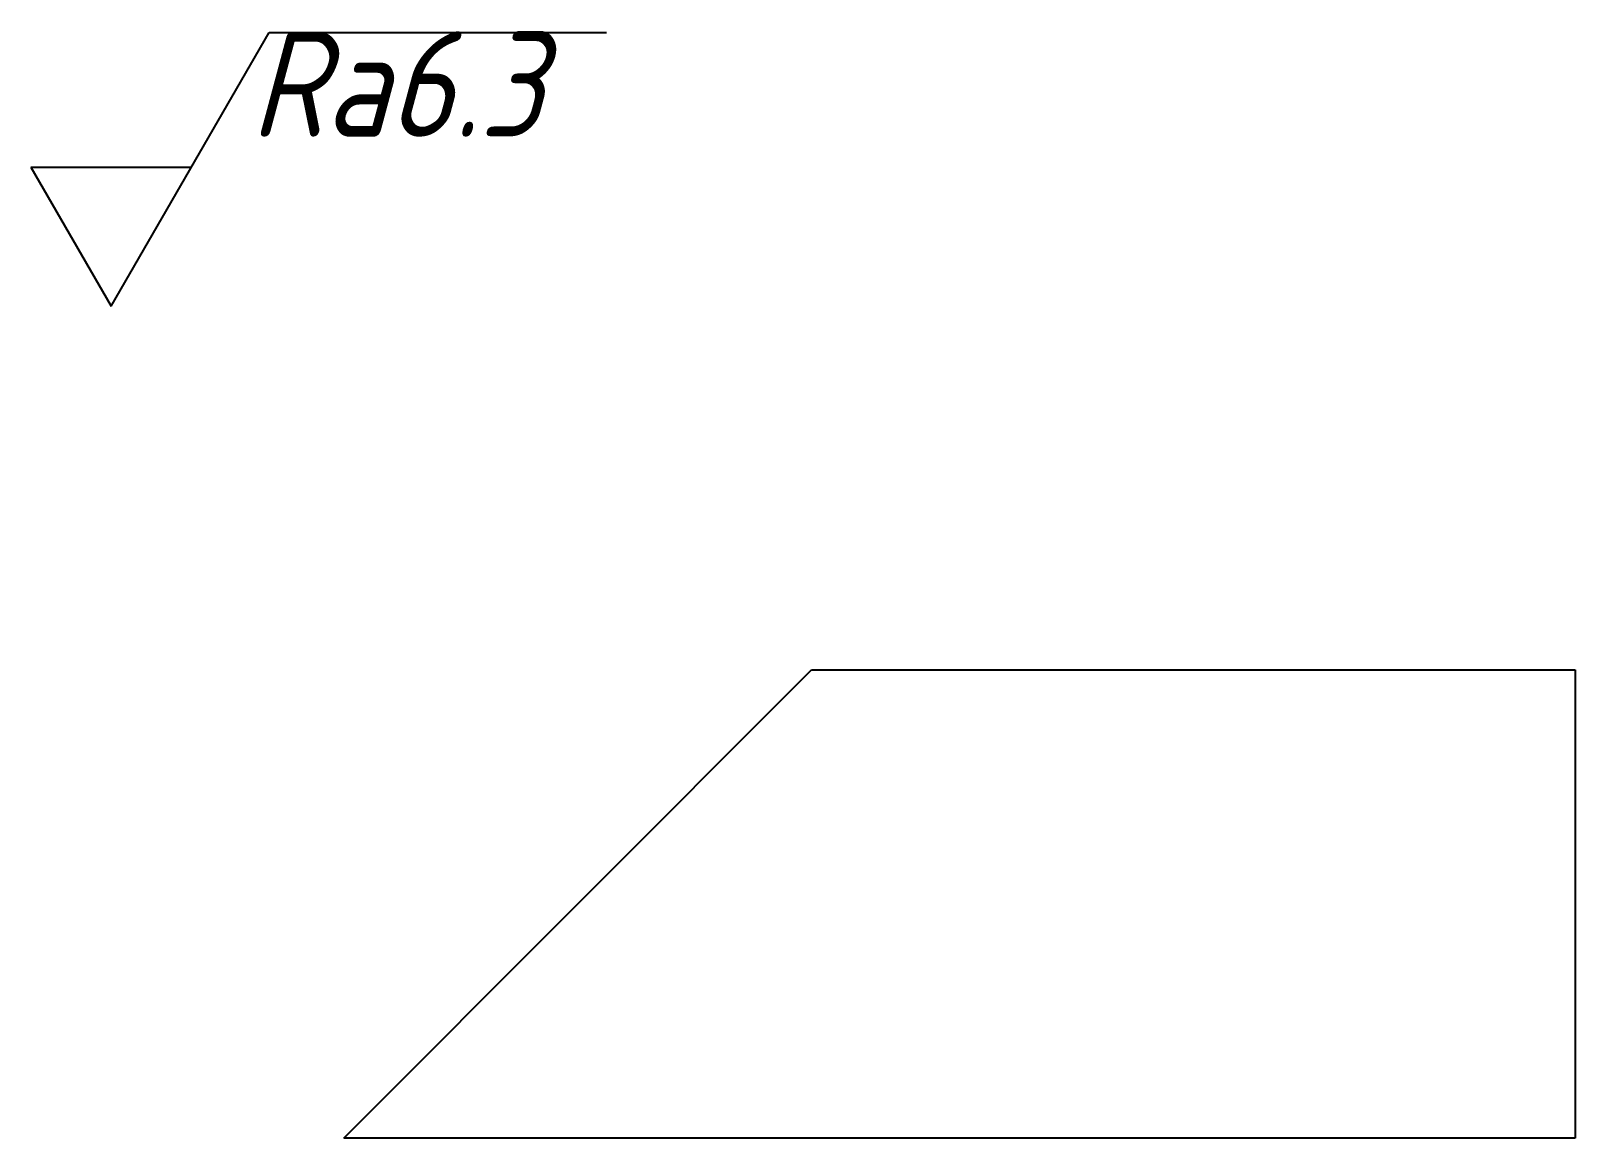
# Model space of a CAD drawing. Header units: millimetres. Extents: x 67 to 360, y 44 to 254.
import ezdxf

# ---------------------------------------------------------------- set-up
doc = ezdxf.new("R2010")
doc.units = ezdxf.units.MM
doc.layers.add('图层1', color=7, linetype='Continuous')
doc.styles.get("Standard").update_dxf_attribs({"font": 'gbeitc.shx', "bigfont": 'gbcbig.shx'})

msp = doc.modelspace()

# ---------------------------------------------------------------- linework, layer by layer
at = {"layer": '图层1'}
for p, q in [((82.38, 201.86), (112.37, 253.81)), ((112.37, 253.81), (176.39, 253.81)), ((67.12, 228.28), (97.63, 228.28)), ((67.12, 228.28), (82.38, 201.86)), ((126.52, 44.04), (215.35, 132.87)), ((215.35, 132.87), (360.29, 132.87)), ((360.29, 132.87), (360.29, 44.04)), ((360.29, 44.04), (126.52, 44.04))]:
    msp.add_line(p, q, dxfattribs=at)

# ---------------------------------------------------------------- texts
msp.add_text('Ra6.3', height=20, dxfattribs=at).set_placement((108.74, 234.04))

doc.saveas('drawing.dxf')
